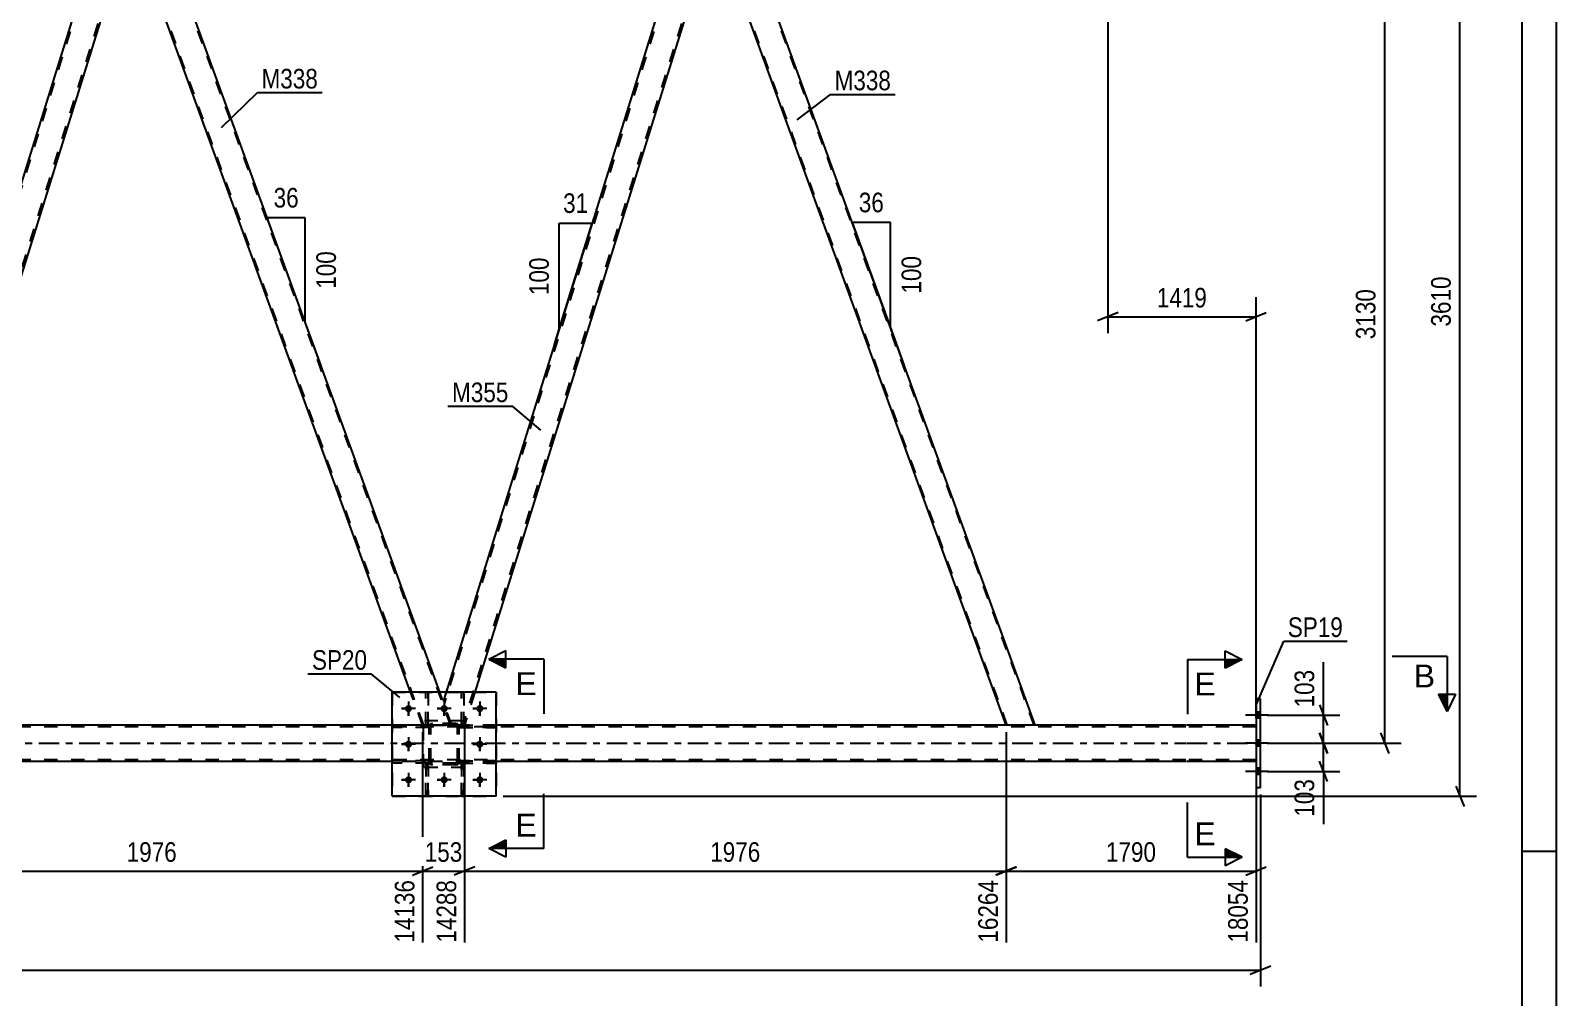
# Model space of a CAD drawing. Header units: millimetres. Extents: x 0 to 841, y 0 to 594.
# Drawn here: x 618.4 to 841, y 276.7 to 417.8 of the extents above; entities that cross this region are included whole.
import ezdxf

# ---------------------------------------------------------------- set-up
doc = ezdxf.new("R2010")
doc.units = ezdxf.units.MM
doc.linetypes.add('DXK_LINE_DOT2', pattern=[3.9198, 1.9599, -1.9599])
doc.linetypes.add('DXK_LINE_DOT3', pattern=[5.9187, 2.979, -0.9799, 0.9799, -0.9799])
doc.styles.add('Arial', font='ARIAL.TTF', dxfattribs={"height": 0.2})
doc.styles.add('Arial Narrow', font='ARIALN.TTF', dxfattribs={"height": 0.2})

# ---------------------------------------------------------------- blocks, each defined once
blk = doc.blocks.new('Unknown-318888822-1135')
at = {"color": 5, "linetype": 'Continuous'}
for p, q in [((841, 0), (841, 594)), ((836, 5), (836, 589)), ((841, 298), (836, 298))]:
    blk.add_line(p, q, dxfattribs=at)
blk = doc.blocks.new('Part-318888822-4101 - 3653')
at = {"color": 7, "linetype": 'DXK_LINE_DOT2'}
for p, q in [((676.38, 310.87), (676.06, 310.87)), ((676.06, 310.87), (676.06, 306.04)), ((676.06, 310.27), (676.38, 310.27)), ((676.38, 306.04), (676.38, 310.87)), ((676.06, 306.04), (676.38, 306.04))]:
    blk.add_line(p, q, dxfattribs=at)
blk = doc.blocks.new('Part-318888822-3909 - 3653')
at = {"color": 7, "linetype": 'DXK_LINE_DOT2'}
for p, q in [((686.31, 311.2), (680.91, 311.2)), ((680.91, 311.2), (680.91, 310.88)), ((680.91, 310.88), (686.31, 310.88)), ((681.51, 310.88), (681.51, 311.2)), ((686.31, 310.88), (686.31, 311.2))]:
    blk.add_line(p, q, dxfattribs=at)
blk = doc.blocks.new('Part-318888822-3924 - 3653')
at = {"color": 7, "linetype": 'DXK_LINE_DOT2'}
for p, q in [((715.12, 436.36), (678.7, 319.52)), ((715.37, 436.36), (714.86, 436.36)), ((717.05, 436.36), (715.55, 436.36)), ((717.19, 435.96), (717.05, 436.36)), ((717.99, 433.76), (681.42, 316.42)), ((718.11, 433.44), (718.13, 433.39)), ((718.13, 433.39), (718.11, 433.44)), ((678.98, 321.24), (678.56, 319.89)), ((683.17, 321.24), (681.67, 316.42)), ((679.82, 316.42), (678.56, 319.89)), ((681.67, 316.42), (679.82, 316.42))]:
    blk.add_line(p, q, dxfattribs=at)
at = {"color": 2, "linetype": 'Continuous'}
for p, q in [((714.86, 436.36), (678.98, 321.24)), ((715.55, 436.36), (715.37, 436.36)), ((718.11, 433.44), (717.19, 435.96)), ((718.13, 433.39), (683.17, 321.24))]:
    blk.add_line(p, q, dxfattribs=at)
blk = doc.blocks.new('Part-318888822-3934 - 3653')
at = {"color": 7, "linetype": 'DXK_LINE_DOT2'}
for p, q in [((721.3, 436.36), (717.05, 436.36)), ((718.11, 433.44), (717.05, 436.36)), ((760.87, 316.42), (717.22, 436.36)), ((764.79, 316.42), (721.13, 436.36)), ((721.45, 435.96), (721.3, 436.36)), ((764.96, 316.42), (760.7, 316.42))]:
    blk.add_line(p, q, dxfattribs=at)
at = {"color": 2, "linetype": 'Continuous'}
for p, q in [((764.96, 316.42), (721.45, 435.96)), ((760.7, 316.42), (718.11, 433.44))]:
    blk.add_line(p, q, dxfattribs=at)
blk = doc.blocks.new('Part-318888822-3935 - 3653')
at = {"color": 7, "linetype": 'DXK_LINE_DOT2'}
for p, q in [((681.71, 317.04), (675.71, 317.04)), ((675.71, 310.24), (675.71, 317.04)), ((681.71, 310.24), (681.71, 317.04)), ((681.71, 310.24), (675.71, 310.24))]:
    blk.add_line(p, q, dxfattribs=at)
blk = doc.blocks.new('Part-318888822-3936 - 3653')
at = {"color": 7, "linetype": 'DXK_LINE_DOT2'}
for p, q in [((676.51, 316.16), (676.54, 316.34)), ((676.54, 316.34), (676.51, 316.16)), ((676.51, 311.12), (676.51, 316.16)), ((676.75, 316.16), (676.77, 316.25)), ((676.75, 311.12), (676.75, 316.16)), ((676.77, 316.25), (676.82, 316.33)), ((676.8, 316.6), (676.99, 316.64)), ((676.99, 316.64), (676.8, 316.6)), ((676.82, 316.33), (676.9, 316.38)), ((676.9, 316.38), (676.99, 316.4)), ((680.43, 316.64), (676.99, 316.64)), ((676.99, 316.4), (680.43, 316.4)), ((680.43, 316.64), (680.61, 316.6)), ((680.61, 316.6), (680.43, 316.64)), ((680.43, 316.4), (680.52, 316.38)), ((680.52, 316.38), (680.6, 316.33)), ((680.6, 316.33), (680.65, 316.25)), ((680.65, 316.25), (680.67, 316.16)), ((680.67, 311.12), (680.67, 316.16)), ((680.87, 316.34), (680.91, 316.16)), ((680.91, 316.16), (680.87, 316.34)), ((680.91, 311.12), (680.91, 316.16)), ((676.54, 310.93), (676.51, 311.12)), ((676.51, 311.12), (676.54, 310.93)), ((676.77, 311.02), (676.75, 311.12)), ((676.82, 310.95), (676.77, 311.02)), ((676.99, 310.64), (676.8, 310.67)), ((676.8, 310.67), (676.99, 310.64)), ((676.9, 310.89), (676.82, 310.95)), ((676.99, 310.88), (676.9, 310.89)), ((680.43, 310.88), (676.99, 310.88)), ((680.43, 310.64), (676.99, 310.64)), ((680.52, 310.89), (680.43, 310.88)), ((680.61, 310.67), (680.43, 310.64)), ((680.43, 310.64), (680.61, 310.67)), ((680.6, 310.95), (680.52, 310.89)), ((680.65, 311.02), (680.6, 310.95)), ((680.67, 311.12), (680.65, 311.02)), ((680.91, 311.12), (680.87, 310.93)), ((680.87, 310.93), (680.91, 311.12))]:
    blk.add_line(p, q, dxfattribs=at)
at = {"color": 7, "linetype": 'DXK_LINE_DOT3'}
blk.add_line((678.71, 313.64), (678.71, 313.64), dxfattribs=at)
at = {"color": 7, "linetype": 'DXK_LINE_DOT2'}
for centre, start, end in [((676.99, 316.16), 112.5, 157.5), ((676.99, 316.16), 112.5, 157.5), ((680.43, 316.16), 22.5, 67.5), ((680.43, 316.16), 22.5, 67.5), ((676.99, 311.12), 202.5, 247.5), ((676.99, 311.12), 202.5, 247.5), ((680.43, 311.12), 292.5, 337.5), ((680.43, 311.12), 292.5, 337.5)]:
    blk.add_arc(centre, 0.48, start, end, dxfattribs=at)
blk = doc.blocks.new('Part-318888822-3943 - 3653')
at = {"color": 2, "linetype": 'Continuous'}
for p, q in [((676.06, 321.24), (676.06, 321.24)), ((676.38, 321.24), (676.06, 321.24)), ((676.38, 321.24), (676.38, 321.24))]:
    blk.add_line(p, q, dxfattribs=at)
at = {"color": 7, "linetype": 'DXK_LINE_DOT2'}
for p, q in [((676.06, 316.39), (676.06, 321.24)), ((676.38, 316.39), (676.38, 321.24)), ((676.06, 316.99), (676.38, 316.99)), ((676.38, 316.39), (676.06, 316.39))]:
    blk.add_line(p, q, dxfattribs=at)
blk = doc.blocks.new('Part-318888822-3944 - 3653')
at = {"color": 7, "linetype": 'DXK_LINE_DOT2'}
for p, q in [((676.51, 311.2), (671.11, 311.2)), ((671.11, 310.88), (671.11, 311.2)), ((676.51, 310.88), (671.11, 310.88)), ((675.91, 310.88), (675.91, 311.2)), ((676.51, 311.2), (676.51, 310.88))]:
    blk.add_line(p, q, dxfattribs=at)
blk = doc.blocks.new('Part-318888822-3945 - 3653')
at = {"color": 7, "linetype": 'DXK_LINE_DOT2'}
for p, q in [((676.51, 316.4), (671.11, 316.4)), ((671.11, 316.08), (671.11, 316.4)), ((675.91, 316.08), (675.91, 316.4)), ((676.51, 316.4), (676.51, 316.08)), ((676.51, 316.08), (671.11, 316.08))]:
    blk.add_line(p, q, dxfattribs=at)
blk = doc.blocks.new('Part-318888822-3950 - 3653')
at = {"color": 2, "linetype": 'Continuous'}
for p, q in [((797.8, 320.28), (797.16, 320.28)), ((797.16, 320.28), (797.16, 307.28)), ((797.8, 307.28), (797.8, 320.28)), ((797.8, 307.28), (797.16, 307.28))]:
    blk.add_line(p, q, dxfattribs=at)
blk = doc.blocks.new('Part-318888822-3952 - 3653')
at = {"color": 7, "linetype": 'DXK_LINE_DOT2'}
for p, q in [((681.71, 317.04), (675.71, 317.04)), ((675.71, 310.24), (675.71, 317.04)), ((681.71, 310.24), (681.71, 317.04)), ((681.71, 310.24), (675.71, 310.24))]:
    blk.add_line(p, q, dxfattribs=at)
blk = doc.blocks.new('Part-318888822-3964 - 3653')
at = {"color": 7, "linetype": 'DXK_LINE_DOT2'}
for p, q in [((676.51, 316.16), (676.54, 316.34)), ((676.54, 316.34), (676.51, 316.16)), ((676.51, 311.12), (676.51, 316.16)), ((676.75, 316.16), (676.77, 316.25)), ((676.75, 311.12), (676.75, 316.16)), ((676.77, 316.25), (676.82, 316.33)), ((676.8, 316.6), (676.99, 316.64)), ((676.99, 316.64), (676.8, 316.6)), ((676.82, 316.33), (676.9, 316.38)), ((676.9, 316.38), (676.99, 316.4)), ((680.43, 316.64), (676.99, 316.64)), ((676.99, 316.4), (680.43, 316.4)), ((680.43, 316.64), (680.61, 316.6)), ((680.61, 316.6), (680.43, 316.64)), ((680.43, 316.4), (680.52, 316.38)), ((680.52, 316.38), (680.6, 316.33)), ((680.6, 316.33), (680.65, 316.25)), ((680.65, 316.25), (680.67, 316.16)), ((680.67, 311.12), (680.67, 316.16)), ((680.87, 316.34), (680.91, 316.16)), ((680.91, 316.16), (680.87, 316.34)), ((680.91, 311.12), (680.91, 316.16)), ((676.54, 310.93), (676.51, 311.12)), ((676.51, 311.12), (676.54, 310.93)), ((676.77, 311.02), (676.75, 311.12)), ((676.82, 310.95), (676.77, 311.02)), ((676.99, 310.64), (676.8, 310.67)), ((676.8, 310.67), (676.99, 310.64)), ((676.9, 310.89), (676.82, 310.95)), ((676.99, 310.88), (676.9, 310.89)), ((680.43, 310.88), (676.99, 310.88)), ((680.43, 310.64), (676.99, 310.64)), ((680.52, 310.89), (680.43, 310.88)), ((680.61, 310.67), (680.43, 310.64)), ((680.43, 310.64), (680.61, 310.67)), ((680.6, 310.95), (680.52, 310.89)), ((680.65, 311.02), (680.6, 310.95)), ((680.67, 311.12), (680.65, 311.02)), ((680.91, 311.12), (680.87, 310.93)), ((680.87, 310.93), (680.91, 311.12))]:
    blk.add_line(p, q, dxfattribs=at)
at = {"color": 7, "linetype": 'DXK_LINE_DOT3'}
blk.add_line((678.71, 313.64), (678.71, 313.64), dxfattribs=at)
at = {"color": 7, "linetype": 'DXK_LINE_DOT2'}
for centre, start, end in [((676.99, 316.16), 112.5, 157.5), ((676.99, 316.16), 112.5, 157.5), ((680.43, 316.16), 22.5, 67.5), ((680.43, 316.16), 22.5, 67.5), ((676.99, 311.12), 202.5, 247.5), ((676.99, 311.12), 202.5, 247.5), ((680.43, 311.12), 292.5, 337.5), ((680.43, 311.12), 292.5, 337.5)]:
    blk.add_arc(centre, 0.48, start, end, dxfattribs=at)
blk = doc.blocks.new('Part-318888822-3967 - 3653')
at = {"color": 7, "linetype": 'DXK_LINE_DOT2'}
for p, q in [((676.06, 306.04), (676.06, 310.87)), ((676.06, 310.87), (676.38, 310.87)), ((676.06, 310.27), (676.38, 310.27)), ((676.38, 310.87), (676.38, 306.04)), ((676.38, 306.04), (676.06, 306.04))]:
    blk.add_line(p, q, dxfattribs=at)
blk = doc.blocks.new('Part-318888822-3970 - 3653')
at = {"color": 7, "linetype": 'DXK_LINE_DOT2'}
for p, q in [((681.26, 306.04), (681.26, 310.87)), ((681.26, 310.87), (681.58, 310.87)), ((681.26, 310.27), (681.58, 310.27)), ((681.58, 310.87), (681.58, 306.04)), ((681.58, 306.04), (681.26, 306.04))]:
    blk.add_line(p, q, dxfattribs=at)
blk = doc.blocks.new('Part-318888822-3976 - 3653')
at = {"color": 7, "linetype": 'DXK_LINE_DOT2'}
for p, q in [((671.11, 321.24), (686.31, 321.24)), ((671.11, 321.24), (671.11, 306.04)), ((686.31, 321.24), (686.31, 306.04)), ((671.11, 306.04), (686.31, 306.04))]:
    blk.add_line(p, q, dxfattribs=at)
blk = doc.blocks.new('Part-318888822-3977 - 3653')
at = {"color": 7, "linetype": 'DXK_LINE_DOT2'}
for p, q in [((680.91, 310.88), (680.91, 311.2)), ((680.91, 311.2), (686.31, 311.2)), ((686.31, 310.88), (680.91, 310.88)), ((681.51, 310.88), (681.51, 311.2)), ((686.31, 311.2), (686.31, 310.88))]:
    blk.add_line(p, q, dxfattribs=at)
blk = doc.blocks.new('Part-318888822-3983 - 3653')
at = {"color": 2, "linetype": 'Continuous'}
for p, q in [((629.73, 436.36), (593.43, 319.89)), ((631.91, 436.36), (630.23, 436.36)), ((632.98, 433.44), (631.91, 436.36)), ((632.99, 433.39), (596.53, 316.42)), ((594.69, 316.42), (593.44, 319.84))]:
    blk.add_line(p, q, dxfattribs=at)
at = {"color": 7, "linetype": 'DXK_LINE_DOT2'}
for p, q in [((629.98, 436.36), (593.56, 319.52)), ((630.23, 436.36), (629.73, 436.36)), ((632.86, 433.76), (596.28, 316.42)), ((632.99, 433.39), (632.98, 433.44)), ((632.99, 433.39), (632.98, 433.44)), ((593.43, 319.89), (593.44, 319.84)), ((596.53, 316.42), (594.69, 316.42))]:
    blk.add_line(p, q, dxfattribs=at)
blk = doc.blocks.new('Part-318888822-4097 - 3653')
at = {"color": 7, "linetype": 'DXK_LINE_DOT2'}
for p, q in [((631.94, 436.36), (631.91, 436.36)), ((631.91, 436.36), (632.25, 436.36)), ((632.98, 433.44), (631.91, 436.36)), ((675.74, 316.42), (632.08, 436.36)), ((636.17, 436.36), (635.83, 436.36)), ((635.83, 436.36), (636, 436.36)), ((679.65, 316.42), (636, 436.36)), ((675.57, 316.42), (673.81, 321.24)), ((679.82, 316.42), (678.07, 321.24)), ((679.82, 316.42), (675.57, 316.42))]:
    blk.add_line(p, q, dxfattribs=at)
at = {"color": 2, "linetype": 'Continuous'}
for p, q in [((635.83, 436.36), (632.25, 436.36)), ((678.07, 321.24), (636.17, 436.36)), ((673.81, 321.24), (632.98, 433.44))]:
    blk.add_line(p, q, dxfattribs=at)
blk = doc.blocks.new('Bolt-318888822-4009 - 3653')
at = {"linetype": 'Continuous'}
for points in [[(797.16, 318.32), (797.16, 317.44), (797.8, 317.44), (797.8, 318.32)], [(797.16, 318.32), (797.16, 317.44), (797.8, 317.44), (797.8, 318.32)], [(797.16, 318.32), (797.16, 317.44), (797.8, 317.44), (797.8, 318.32)], [(797.16, 314.22), (797.16, 313.34), (797.8, 313.34), (797.8, 314.22)], [(797.16, 314.22), (797.16, 313.34), (797.8, 313.34), (797.8, 314.22)], [(797.16, 310.12), (797.16, 309.24), (797.8, 309.24), (797.8, 310.12)], [(797.16, 310.12), (797.16, 309.24), (797.8, 309.24), (797.8, 310.12)], [(797.16, 310.12), (797.16, 309.24), (797.8, 309.24), (797.8, 310.12)]]:
    blk.add_hatch(color=1, dxfattribs=at).paths.add_polyline_path(points)
at = {"color": 1, "linetype": 'Continuous'}
for p, q in [((798.96, 317.88), (795.64, 317.88)), ((798.96, 317.88), (795.64, 317.88)), ((798.96, 317.88), (795.64, 317.88)), ((797.8, 318.32), (797.16, 318.32)), ((797.8, 318.32), (797.16, 318.32)), ((797.8, 318.32), (797.16, 318.32)), ((797.8, 317.44), (797.16, 317.44)), ((797.8, 317.44), (797.16, 317.44)), ((797.8, 317.44), (797.16, 317.44)), ((797.8, 314.22), (797.16, 314.22)), ((797.8, 314.22), (797.16, 314.22)), ((798.96, 313.78), (795.64, 313.78)), ((798.96, 313.78), (795.64, 313.78)), ((797.8, 313.34), (797.16, 313.34)), ((797.8, 313.34), (797.16, 313.34)), ((798.96, 309.68), (795.64, 309.68)), ((798.96, 309.68), (795.64, 309.68)), ((798.96, 309.68), (795.64, 309.68)), ((797.8, 310.12), (797.16, 310.12)), ((797.8, 310.12), (797.16, 310.12)), ((797.8, 310.12), (797.16, 310.12)), ((797.8, 309.24), (797.16, 309.24)), ((797.8, 309.24), (797.16, 309.24)), ((797.8, 309.24), (797.16, 309.24))]:
    blk.add_line(p, q, dxfattribs=at)
blk = doc.blocks.new('Part-318888822-4010 - 3653')
at = {"color": 7, "linetype": 'DXK_LINE_DOT2'}
for p, q in [((680.91, 316.08), (680.91, 316.4)), ((680.91, 316.4), (686.31, 316.4)), ((681.51, 316.08), (681.51, 316.4)), ((686.31, 316.4), (686.31, 316.08)), ((686.31, 316.08), (680.91, 316.08))]:
    blk.add_line(p, q, dxfattribs=at)
blk = doc.blocks.new('Part-318888822-4015 - 3653')
at = {"color": 2, "linetype": 'Continuous'}
for p, q in [((686.31, 321.24), (671.11, 321.24)), ((671.11, 306.04), (671.11, 321.24)), ((686.31, 306.04), (686.31, 321.24)), ((686.31, 306.04), (671.11, 306.04))]:
    blk.add_line(p, q, dxfattribs=at)
blk = doc.blocks.new('Part-318888822-4045 - 3653')
at = {"color": 7, "linetype": 'DXK_LINE_DOT2'}
for p, q in [((676.06, 316.39), (676.06, 321.24)), ((676.06, 321.24), (676.38, 321.24)), ((676.38, 321.24), (676.38, 316.39)), ((676.06, 316.99), (676.38, 316.99)), ((676.38, 316.39), (676.06, 316.39))]:
    blk.add_line(p, q, dxfattribs=at)
blk = doc.blocks.new('Part-318888822-4048 - 3653')
at = {"color": 7, "linetype": 'DXK_LINE_DOT2'}
for p, q in [((681.26, 316.39), (681.26, 321.24)), ((681.26, 321.24), (681.58, 321.24)), ((681.58, 321.24), (681.58, 316.39)), ((681.26, 316.99), (681.58, 316.99)), ((681.58, 316.39), (681.26, 316.39))]:
    blk.add_line(p, q, dxfattribs=at)
blk = doc.blocks.new('Part-318888822-4062 - 3653')
at = {"color": 7, "linetype": 'DXK_LINE_DOT2'}
for p, q in [((786.94, 316.18), (110.93, 316.18)), ((686.31, 316.42), (671.11, 316.42)), ((797.16, 316.18), (787.04, 316.18)), ((797.16, 316.42), (797.16, 311.14)), ((786.94, 311.38), (110.18, 311.38)), ((686.31, 311.14), (671.11, 311.14)), ((797.16, 311.38), (787.04, 311.38))]:
    blk.add_line(p, q, dxfattribs=at)
at = {"color": 2, "linetype": 'Continuous'}
for p, q in [((671.11, 316.42), (516.04, 316.42)), ((786.94, 316.42), (686.31, 316.42)), ((797.16, 316.42), (787.04, 316.42)), ((671.11, 311.14), (516.04, 311.14)), ((786.94, 311.14), (686.31, 311.14)), ((797.16, 311.14), (787.04, 311.14))]:
    blk.add_line(p, q, dxfattribs=at)
at = {"color": 7, "linetype": 'DXK_LINE_DOT3'}
for p, q in [((110.55, 313.78), (786.94, 313.78)), ((787.04, 313.78), (797.16, 313.78))]:
    blk.add_line(p, q, dxfattribs=at)
blk = doc.blocks.new('Part-318888822-4092 - 3653')
at = {"color": 7, "linetype": 'DXK_LINE_DOT2'}
for p, q in [((676.51, 316.4), (671.11, 316.4)), ((671.11, 316.4), (671.11, 316.08)), ((675.91, 316.08), (675.91, 316.4)), ((676.51, 316.08), (676.51, 316.4)), ((676.51, 316.08), (671.11, 316.08))]:
    blk.add_line(p, q, dxfattribs=at)
blk = doc.blocks.new('Part-318888822-4098 - 3653')
at = {"color": 7, "linetype": 'DXK_LINE_DOT2'}
for p, q in [((686.31, 316.4), (680.91, 316.4)), ((680.91, 316.4), (680.91, 316.08)), ((681.51, 316.08), (681.51, 316.4)), ((686.31, 316.08), (686.31, 316.4)), ((680.91, 316.08), (686.31, 316.08))]:
    blk.add_line(p, q, dxfattribs=at)
blk = doc.blocks.new('Part-318888822-4104 - 3653')
at = {"color": 2, "linetype": 'Continuous'}
for p, q in [((681.26, 321.24), (681.26, 321.24)), ((681.58, 321.24), (681.26, 321.24)), ((681.58, 321.24), (681.58, 321.24))]:
    blk.add_line(p, q, dxfattribs=at)
at = {"color": 7, "linetype": 'DXK_LINE_DOT2'}
for p, q in [((681.26, 316.39), (681.26, 321.24)), ((681.58, 316.39), (681.58, 321.24)), ((681.26, 316.99), (681.58, 316.99)), ((681.58, 316.39), (681.26, 316.39))]:
    blk.add_line(p, q, dxfattribs=at)
blk = doc.blocks.new('Part-318888822-4172 - 3653')
at = {"color": 7, "linetype": 'DXK_LINE_DOT2'}
for p, q in [((676.51, 311.2), (671.11, 311.2)), ((671.11, 311.2), (671.11, 310.88)), ((676.51, 310.88), (671.11, 310.88)), ((675.91, 310.88), (675.91, 311.2)), ((676.51, 310.88), (676.51, 311.2))]:
    blk.add_line(p, q, dxfattribs=at)
blk = doc.blocks.new('Part-318888822-4184 - 3653')
at = {"color": 7, "linetype": 'DXK_LINE_DOT2'}
for p, q in [((681.58, 310.87), (681.26, 310.87)), ((681.26, 310.87), (681.26, 306.04)), ((681.26, 310.27), (681.58, 310.27)), ((681.58, 306.04), (681.58, 310.87)), ((681.26, 306.04), (681.58, 306.04))]:
    blk.add_line(p, q, dxfattribs=at)
blk = doc.blocks.new('Bolt-318888822-4185 - 3653')
at = {"linetype": 'Continuous'}
for points in [[(674.03, 318.84, -1), (672.99, 318.84, -1)], [(679.23, 318.84, -1), (678.19, 318.84, -1)], [(684.43, 318.84, -1), (683.39, 318.84, -1)], [(674.03, 313.64, -1), (672.99, 313.64, -1)], [(684.43, 313.64, -1), (683.39, 313.64, -1)], [(674.03, 308.44, -1), (672.99, 308.44, -1)], [(679.23, 308.44, -1), (678.19, 308.44, -1)], [(684.43, 308.44, -1), (683.39, 308.44, -1)]]:
    blk.add_hatch(color=1, dxfattribs=at).paths.add_polyline_path(points)
at = {"color": 1, "linetype": 'Continuous'}
for p, q in [((674.55, 318.84), (672.47, 318.84)), ((673.51, 319.88), (673.51, 317.8)), ((679.75, 318.84), (677.67, 318.84)), ((678.71, 319.88), (678.71, 317.8)), ((684.95, 318.84), (682.87, 318.84)), ((683.91, 319.88), (683.91, 317.8)), ((673.51, 314.68), (673.51, 312.6)), ((683.91, 314.68), (683.91, 312.6)), ((674.55, 313.64), (672.47, 313.64)), ((684.95, 313.64), (682.87, 313.64)), ((673.51, 309.48), (673.51, 307.4)), ((678.71, 309.48), (678.71, 307.4)), ((683.91, 309.48), (683.91, 307.4)), ((674.55, 308.44), (672.47, 308.44)), ((679.75, 308.44), (677.67, 308.44)), ((684.95, 308.44), (682.87, 308.44))]:
    blk.add_line(p, q, dxfattribs=at)
blk = doc.blocks.new('Bolt-318888822-4186 - 3653')
at = {"color": 1, "linetype": 'Continuous'}
for p, q in [((672.47, 318.84), (673.16, 318.84)), ((673.51, 319.88), (673.51, 319.18)), ((673.51, 317.8), (673.51, 318.49)), ((674.55, 318.84), (673.86, 318.84)), ((677.67, 318.84), (678.36, 318.84)), ((678.71, 319.88), (678.71, 319.18)), ((678.71, 317.8), (678.71, 318.49)), ((679.75, 318.84), (679.06, 318.84)), ((682.87, 318.84), (683.56, 318.84)), ((683.91, 319.88), (683.91, 319.18)), ((683.91, 317.8), (683.91, 318.49)), ((684.95, 318.84), (684.26, 318.84)), ((673.51, 314.68), (673.51, 313.98)), ((683.91, 314.68), (683.91, 313.98)), ((672.47, 313.64), (673.16, 313.64)), ((673.51, 312.6), (673.51, 313.29)), ((674.55, 313.64), (673.86, 313.64)), ((682.87, 313.64), (683.56, 313.64)), ((683.91, 312.6), (683.91, 313.29)), ((684.95, 313.64), (684.26, 313.64)), ((673.51, 309.48), (673.51, 308.78)), ((678.71, 309.48), (678.71, 308.78)), ((683.91, 309.48), (683.91, 308.78)), ((672.47, 308.44), (673.16, 308.44)), ((673.51, 307.4), (673.51, 308.09)), ((674.55, 308.44), (673.86, 308.44)), ((677.67, 308.44), (678.36, 308.44)), ((678.71, 307.4), (678.71, 308.09)), ((679.75, 308.44), (679.06, 308.44)), ((682.87, 308.44), (683.56, 308.44)), ((683.91, 307.4), (683.91, 308.09)), ((684.95, 308.44), (684.26, 308.44))]:
    blk.add_line(p, q, dxfattribs=at)
blk = doc.blocks.new('AngleDimension-318888822-4300 - 3653')
at = {"color": 7, "linetype": 'Continuous'}
for p, q in [((658.42, 390.44), (652.88, 390.44)), ((658.42, 375.22), (652.88, 390.44)), ((658.42, 375.22), (658.42, 390.44)), ((660.7, 368.97), (658.42, 375.22))]:
    blk.add_line(p, q, dxfattribs=at)
at = {"color": 0}
for points in [[(658.08, 391.34), (658.08, 395.54), (653.23, 395.54), (653.23, 391.34)], [(663.52, 386.17), (659.32, 386.17), (659.32, 379.49), (663.52, 379.49)]]:
    blk.add_wipeout(points, dxfattribs=at)
at = {"color": 3, "style": 'Arial Narrow'}
blk.add_text('36', height=2.863, dxfattribs=at).set_placement((653.83, 391.94))
blk.add_text('100', height=2.863, rotation=90.0002, dxfattribs=at).set_placement((662.92, 380.09))
blk = doc.blocks.new('StraightDimension-318888822-4623 - 3653')
at = {"color": 7, "linetype": 'Continuous'}
for p, q in [((760.7, 315.42), (760.7, 284.69)), ((797.16, 310.14), (797.16, 284.69)), ((762.2, 295.73), (759.2, 294.53)), ((760.7, 295.13), (797.16, 295.13)), ((795.66, 294.53), (798.66, 295.73))]:
    blk.add_line(p, q, dxfattribs=at)
at = {"color": 0}
blk.add_wipeout([(783.19, 295.88), (783.19, 300.08), (774.67, 300.08), (774.67, 295.88)], dxfattribs=at)
at = {"color": 0, "linetype": 'Continuous'}
blk.add_wipeout([(796.56, 294.43), (792.36, 294.43), (792.36, 284.09), (796.56, 284.09)], dxfattribs=at)
at = {"color": 3, "style": 'Arial Narrow'}
blk.add_text('1790', height=2.863, dxfattribs=at).set_placement((775.27, 296.48))
at = {"color": 3, "linetype": 'Continuous', "style": 'Arial Narrow'}
blk.add_text('18054', height=2.863, rotation=90.0002, dxfattribs=at).set_placement((795.96, 284.69))
blk = doc.blocks.new('AngleDimension-318888822-4342 - 3653')
at = {"color": 7, "linetype": 'Continuous'}
for p, q in [((743.81, 389.75), (738.27, 389.75)), ((743.81, 374.52), (738.27, 389.75)), ((743.81, 374.52), (743.81, 389.75)), ((745.83, 368.98), (743.81, 374.52))]:
    blk.add_line(p, q, dxfattribs=at)
at = {"color": 0}
for points in [[(743.47, 390.65), (743.47, 394.85), (738.61, 394.85), (738.61, 390.65)], [(748.91, 385.48), (744.71, 385.48), (744.71, 378.79), (748.91, 378.79)]]:
    blk.add_wipeout(points, dxfattribs=at)
at = {"color": 3, "style": 'Arial Narrow'}
blk.add_text('36', height=2.863, dxfattribs=at).set_placement((739.21, 391.25))
blk.add_text('100', height=2.863, rotation=90.0002, dxfattribs=at).set_placement((748.31, 379.39))
blk = doc.blocks.new('AngleDimension-318888822-26942 - 3653')
at = {"color": 7, "linetype": 'Continuous'}
for p, q in [((695.48, 389.65), (700.3, 389.65)), ((695.48, 374.18), (700.3, 389.65)), ((695.48, 374.18), (695.48, 389.65)), ((694.79, 371.94), (695.48, 374.18))]:
    blk.add_line(p, q, dxfattribs=at)
at = {"color": 0}
for points in [[(700.32, 390.55), (700.32, 394.75), (695.47, 394.75), (695.47, 390.55)], [(694.58, 385.26), (690.38, 385.26), (690.38, 378.57), (694.58, 378.57)]]:
    blk.add_wipeout(points, dxfattribs=at)
at = {"color": 3, "style": 'Arial Narrow'}
blk.add_text('31', height=2.863, dxfattribs=at).set_placement((696.07, 391.15))
blk.add_text('100', height=2.863, rotation=90.0002, dxfattribs=at).set_placement((693.98, 379.17))
blk = doc.blocks.new('StraightDimension-318888822-4581 - 3653')
at = {"color": 7, "linetype": 'Continuous'}
for p, q in [((596.53, 315.42), (596.53, 284.69)), ((675.57, 315.42), (675.57, 284.69)), ((598.03, 295.73), (595.03, 294.53)), ((596.53, 295.13), (675.57, 295.13)), ((674.07, 294.53), (677.07, 295.73))]:
    blk.add_line(p, q, dxfattribs=at)
at = {"color": 0}
blk.add_wipeout([(640.31, 295.88), (640.31, 300.08), (631.79, 300.08), (631.79, 295.88)], dxfattribs=at)
at = {"color": 0, "linetype": 'Continuous'}
blk.add_wipeout([(674.97, 294.43), (670.77, 294.43), (670.77, 284.09), (674.97, 284.09)], dxfattribs=at)
at = {"color": 3, "style": 'Arial Narrow'}
blk.add_text('1976', height=2.863, dxfattribs=at).set_placement((632.39, 296.48))
at = {"color": 3, "linetype": 'Continuous', "style": 'Arial Narrow'}
blk.add_text('14136', height=2.863, rotation=90.0002, dxfattribs=at).set_placement((674.37, 284.69))
blk = doc.blocks.new('StraightDimension-318888822-5301 - 3653')
at = {"color": 7, "linetype": 'Continuous'}
for p, q in [((806.4, 315.28), (807.6, 312.28)), ((798.8, 313.78), (809.4, 313.78)), ((807, 309.68), (807, 313.78)), ((798.8, 309.68), (809.4, 309.68)), ((807.6, 308.18), (806.4, 311.18))]:
    blk.add_line(p, q, dxfattribs=at)
at = {"color": 0}
blk.add_wipeout([(806.25, 309.16), (802.05, 309.16), (802.05, 302.47), (806.25, 302.47)], dxfattribs=at)
at = {"color": 7, "linetype": 'Continuous'}
blk.add_line((807, 309.68), (807, 301.95), dxfattribs=at)
blk.add_line((807, 309.68), (807, 301.95), dxfattribs=at)
at = {"color": 3, "style": 'Arial Narrow'}
blk.add_text('103', height=2.863, rotation=90.0002, dxfattribs=at).set_placement((805.65, 303.07))
blk = doc.blocks.new('StraightDimension-318888822-5293 - 3653')
at = {"color": 7, "linetype": 'Continuous'}
for p, q in [((806.4, 319.38), (807.6, 316.38)), ((798.8, 317.88), (809.4, 317.88)), ((807, 313.78), (807, 317.88)), ((807.6, 312.28), (806.4, 315.28)), ((798.8, 313.78), (809.4, 313.78))]:
    blk.add_line(p, q, dxfattribs=at)
at = {"color": 0}
blk.add_wipeout([(806.25, 325.09), (802.05, 325.09), (802.05, 318.41), (806.25, 318.41)], dxfattribs=at)
at = {"color": 7, "linetype": 'Continuous'}
blk.add_line((807, 317.88), (807, 325.62), dxfattribs=at)
blk.add_line((807, 317.88), (807, 325.62), dxfattribs=at)
at = {"color": 3, "style": 'Arial Narrow'}
blk.add_text('103', height=2.863, rotation=90.0002, dxfattribs=at).set_placement((805.65, 319.01))
blk = doc.blocks.new('StraightDimension-318888822-5404 - 3653')
at = {"color": 7, "linetype": 'Continuous'}
for p, q in [((775.54, 435.36), (775.54, 373.61)), ((797.16, 317.42), (797.16, 378.86)), ((777.04, 376.61), (774.04, 375.41)), ((795.66, 375.41), (798.66, 376.61)), ((775.54, 376.01), (797.16, 376.01))]:
    blk.add_line(p, q, dxfattribs=at)
at = {"color": 0}
blk.add_wipeout([(790.61, 376.76), (790.61, 380.96), (782.09, 380.96), (782.09, 376.76)], dxfattribs=at)
at = {"color": 3, "style": 'Arial Narrow'}
blk.add_text('1419', height=2.863, dxfattribs=at).set_placement((782.69, 377.36))
blk = doc.blocks.new('StraightDimension-318888822-4239 - 3653')
at = {"color": 7, "linetype": 'Continuous'}
for p, q in [((777.18, 439), (818.34, 439)), ((816.54, 437.5), (815.34, 440.5)), ((815.94, 313.78), (815.94, 439)), ((815.34, 315.28), (816.54, 312.28)), ((798.8, 313.78), (818.34, 313.78))]:
    blk.add_line(p, q, dxfattribs=at)
at = {"color": 0}
blk.add_wipeout([(815.19, 380.65), (810.99, 380.65), (810.99, 372.13), (815.19, 372.13)], dxfattribs=at)
at = {"color": 3, "style": 'Arial Narrow'}
blk.add_text('3130', height=2.863, rotation=90.0002, dxfattribs=at).set_placement((814.59, 372.73))
blk = doc.blocks.new('StraightDimension-318888822-4595 - 3653')
at = {"color": 7, "linetype": 'Continuous'}
for p, q in [((675.57, 315.42), (675.57, 284.69)), ((681.67, 315.42), (681.67, 284.69)), ((674.07, 294.53), (677.07, 295.73)), ((675.57, 295.13), (681.67, 295.13)), ((683.17, 295.73), (680.17, 294.53))]:
    blk.add_line(p, q, dxfattribs=at)
at = {"color": 0}
blk.add_wipeout([(681.96, 295.88), (681.96, 300.08), (675.28, 300.08), (675.28, 295.88)], dxfattribs=at)
at = {"color": 0, "linetype": 'Continuous'}
blk.add_wipeout([(681.07, 294.43), (676.87, 294.43), (676.87, 284.09), (681.07, 284.09)], dxfattribs=at)
at = {"color": 3, "style": 'Arial Narrow'}
blk.add_text('153', height=2.863, dxfattribs=at).set_placement((675.88, 296.48))
at = {"color": 3, "linetype": 'Continuous', "style": 'Arial Narrow'}
blk.add_text('14288', height=2.863, rotation=90.0002, dxfattribs=at).set_placement((680.47, 284.69))
blk = doc.blocks.new('StraightDimension-318888822-4609 - 3653')
at = {"color": 7, "linetype": 'Continuous'}
for p, q in [((681.67, 315.42), (681.67, 284.69)), ((760.7, 315.42), (760.7, 284.69)), ((683.17, 295.73), (680.17, 294.53)), ((681.67, 295.13), (760.7, 295.13)), ((759.2, 294.53), (762.2, 295.73))]:
    blk.add_line(p, q, dxfattribs=at)
at = {"color": 0}
blk.add_wipeout([(725.44, 295.88), (725.44, 300.08), (716.93, 300.08), (716.93, 295.88)], dxfattribs=at)
at = {"color": 0, "linetype": 'Continuous'}
blk.add_wipeout([(760.1, 294.43), (755.9, 294.43), (755.9, 284.09), (760.1, 284.09)], dxfattribs=at)
at = {"color": 3, "style": 'Arial Narrow'}
blk.add_text('1976', height=2.863, dxfattribs=at).set_placement((717.53, 296.48))
at = {"color": 3, "linetype": 'Continuous', "style": 'Arial Narrow'}
blk.add_text('16264', height=2.863, rotation=90.0002, dxfattribs=at).set_placement((759.5, 284.69))
blk = doc.blocks.new('StraightDimension-318888822-4667 - 3653')
at = {"color": 7, "linetype": 'Continuous'}
for p, q in [((797.8, 306.28), (797.8, 278.28)), ((57.78, 280.68), (797.8, 280.68)), ((796.3, 280.08), (799.3, 281.28))]:
    blk.add_line(p, q, dxfattribs=at)
blk = doc.blocks.new('StraightDimension-318888822-5003 - 3653')
at = {"color": 7, "linetype": 'Continuous'}
for p, q in [((773.47, 450.44), (829.32, 450.44)), ((827.52, 448.94), (826.32, 451.94)), ((826.92, 306.04), (826.92, 450.44)), ((826.32, 307.54), (827.52, 304.54)), ((687.31, 306.04), (829.32, 306.04))]:
    blk.add_line(p, q, dxfattribs=at)
at = {"color": 0}
blk.add_wipeout([(826.17, 382.49), (821.97, 382.49), (821.97, 373.98), (826.17, 373.98)], dxfattribs=at)
at = {"color": 3, "style": 'Arial Narrow'}
blk.add_text('3610', height=2.863, rotation=90.0002, dxfattribs=at).set_placement((825.57, 374.58))
blk = doc.blocks.new('Mark-318888822-3920 - 3653')
at = {"color": 0}
blk.add_wipeout([(688.09, 363.55), (688.09, 366.55), (679.87, 366.55), (679.87, 363.55)], dxfattribs=at)
blk.add_wipeout([(688.09, 363.55), (688.09, 366.55), (679.87, 366.55), (679.87, 363.55)], dxfattribs=at)
at = {"color": 30, "linetype": 'Continuous'}
for p in [(679.27, 362.95), (692.81, 359.47)]:
    blk.add_line(p, (688.69, 362.95), dxfattribs=at)
at = {"color": 3, "style": 'Arial Narrow'}
blk.add_text('M355', height=2.863, dxfattribs=at).set_placement((679.87, 363.55))
blk = doc.blocks.new('Mark-318888822-3930 - 3653')
at = {"color": 0}
blk.add_wipeout([(743.91, 409.05), (743.91, 412.05), (735.68, 412.05), (735.68, 409.05)], dxfattribs=at)
blk.add_wipeout([(743.91, 409.05), (743.91, 412.05), (735.68, 412.05), (735.68, 409.05)], dxfattribs=at)
at = {"color": 30, "linetype": 'Continuous'}
for p, q in [((730.22, 404.76), (735.08, 408.45)), ((735.08, 408.45), (744.51, 408.45))]:
    blk.add_line(p, q, dxfattribs=at)
at = {"color": 3, "style": 'Arial Narrow'}
blk.add_text('M338', height=2.863, dxfattribs=at).set_placement((735.68, 409.05))
blk = doc.blocks.new('Mark-318888822-3946 - 3653')
at = {"color": 0}
blk.add_wipeout([(809.84, 329.28), (809.84, 332.28), (801.8, 332.28), (801.8, 329.28)], dxfattribs=at)
blk.add_wipeout([(809.84, 329.28), (809.84, 332.28), (801.8, 332.28), (801.8, 329.28)], dxfattribs=at)
at = {"color": 30, "linetype": 'Continuous'}
for p, q in [((797.27, 319.57), (801.2, 328.68)), ((801.2, 328.68), (810.44, 328.68))]:
    blk.add_line(p, q, dxfattribs=at)
at = {"color": 3, "style": 'Arial Narrow'}
blk.add_text('SP19', height=2.863, dxfattribs=at).set_placement((801.8, 329.28))
blk = doc.blocks.new('SectionMark-318888822-5432 - 3653')
at = {"linetype": 'Continuous'}
for points in [[(687.73, 326.05), (687.73, 324.8), (685.23, 326.05)], [(687.73, 299.67), (687.73, 298.42), (685.23, 298.42)]]:
    blk.add_hatch(color=6, dxfattribs=at).paths.add_polyline_path(points)
at = {"color": 6, "linetype": 'Continuous'}
for p, q in [((685.23, 326.05), (687.73, 327.3)), ((687.73, 324.8), (687.73, 327.3)), ((693.23, 326.05), (685.23, 326.05)), ((685.23, 326.05), (687.73, 324.8)), ((685.23, 298.42), (687.73, 299.67)), ((693.23, 298.42), (685.23, 298.42)), ((687.73, 297.17), (685.23, 298.42)), ((687.73, 299.67), (687.73, 297.17))]:
    blk.add_line(p, q, dxfattribs=at)
at = {"color": 0, "linetype": 'Continuous'}
for points in [[(692.23, 320.8), (692.23, 324.3), (689.12, 324.3), (689.12, 320.8)], [(692.23, 300.17), (692.23, 303.67), (689.12, 303.67), (689.12, 300.17)]]:
    blk.add_wipeout(points, dxfattribs=at)
at = {"color": 6, "linetype": 'Continuous'}
for p, q in [((693.23, 326.05), (693.23, 318.05)), ((693.23, 298.42), (693.23, 306.42))]:
    blk.add_line(p, q, dxfattribs=at)
at = {"color": 3, "linetype": 'Continuous', "style": 'Arial'}
for p in [(689.12, 320.8), (689.12, 300.17)]:
    blk.add_text('E', height=3.34, dxfattribs=at).set_placement(p)
blk = doc.blocks.new('Mark-318888822-4011 - 3653')
at = {"color": 0}
blk.add_wipeout([(667.47, 324.5), (667.47, 327.5), (659.43, 327.5), (659.43, 324.5)], dxfattribs=at)
blk.add_wipeout([(667.47, 324.5), (667.47, 327.5), (659.43, 327.5), (659.43, 324.5)], dxfattribs=at)
at = {"color": 30, "linetype": 'Continuous'}
for p in [(658.83, 323.9), (672.26, 320.44)]:
    blk.add_line(p, (668.07, 323.9), dxfattribs=at)
at = {"color": 3, "style": 'Arial Narrow'}
blk.add_text('SP20', height=2.863, dxfattribs=at).set_placement((659.43, 324.5))
blk = doc.blocks.new('Mark-318888822-4093 - 3653')
at = {"color": 0}
blk.add_wipeout([(660.3, 409.31), (660.3, 412.31), (652.07, 412.31), (652.07, 409.31)], dxfattribs=at)
blk.add_wipeout([(660.3, 409.31), (660.3, 412.31), (652.07, 412.31), (652.07, 409.31)], dxfattribs=at)
at = {"color": 30, "linetype": 'Continuous'}
for p, q in [((646.23, 403.62), (651.47, 408.71)), ((651.47, 408.71), (660.9, 408.71))]:
    blk.add_line(p, q, dxfattribs=at)
at = {"color": 3, "style": 'Arial Narrow'}
blk.add_text('M338', height=2.863, dxfattribs=at).set_placement((652.07, 409.31))
blk = doc.blocks.new('SectionMark-318888822-5426 - 3653')
at = {"color": 6, "linetype": 'Continuous'}
for p in [(825.04, 326.42), (826.29, 320.92)]:
    blk.add_line(p, (825.04, 318.42), dxfattribs=at)
at = {"color": 0, "linetype": 'Continuous'}
blk.add_wipeout([(823.29, 321.92), (823.29, 325.42), (820.18, 325.42), (820.18, 321.92)], dxfattribs=at)
at = {"linetype": 'Continuous'}
blk.add_hatch(color=6, dxfattribs=at).paths.add_polyline_path([(823.79, 320.92), (825.04, 320.92), (825.04, 318.42)])
at = {"color": 6, "linetype": 'Continuous'}
for p, q in [((825.04, 326.42), (817.04, 326.42)), ((823.79, 320.92), (826.29, 320.92)), ((825.04, 318.42), (823.79, 320.92))]:
    blk.add_line(p, q, dxfattribs=at)
at = {"color": 3, "linetype": 'Continuous', "style": 'Arial'}
blk.add_text('B', height=3.34, dxfattribs=at).set_placement((820.18, 321.92))
blk = doc.blocks.new('SectionMark-318888822-22124 - 3653')
at = {"linetype": 'Continuous'}
for points in [[(792.66, 324.75), (792.66, 326), (795.16, 326)], [(792.66, 297.14), (792.66, 298.39), (795.16, 297.14)]]:
    blk.add_hatch(color=6, dxfattribs=at).paths.add_polyline_path(points)
at = {"color": 6, "linetype": 'Continuous'}
for p, q in [((787.16, 326), (795.16, 326)), ((792.66, 324.75), (792.66, 327.25)), ((792.66, 327.25), (795.16, 326)), ((795.16, 326), (792.66, 324.75)), ((795.16, 297.14), (792.66, 298.39)), ((792.66, 298.39), (792.66, 295.89)), ((787.16, 297.14), (795.16, 297.14)), ((795.16, 297.14), (792.66, 295.89))]:
    blk.add_line(p, q, dxfattribs=at)
at = {"color": 0, "linetype": 'Continuous'}
for points in [[(791.27, 320.75), (791.27, 324.25), (788.16, 324.25), (788.16, 320.75)], [(791.27, 298.89), (791.27, 302.39), (788.16, 302.39), (788.16, 298.89)]]:
    blk.add_wipeout(points, dxfattribs=at)
at = {"color": 6, "linetype": 'Continuous'}
for p, q in [((787.16, 326), (787.16, 318)), ((787.16, 297.14), (787.16, 305.14))]:
    blk.add_line(p, q, dxfattribs=at)
at = {"color": 3, "linetype": 'Continuous', "style": 'Arial'}
for p in [(788.16, 320.75), (788.16, 298.89)]:
    blk.add_text('E', height=3.34, dxfattribs=at).set_placement(p)

msp = doc.modelspace()

# ---------------------------------------------------------------- block references
for name in ['Unknown-318888822-1135', 'Part-318888822-3983 - 3653', 'Part-318888822-4097 - 3653', 'Part-318888822-3924 - 3653', 'Part-318888822-3934 - 3653', 'Part-318888822-3976 - 3653', 'Part-318888822-4015 - 3653', 'Part-318888822-3943 - 3653', 'Part-318888822-4045 - 3653', 'Part-318888822-4048 - 3653', 'Part-318888822-4104 - 3653', 'Bolt-318888822-4185 - 3653', 'Bolt-318888822-4186 - 3653', 'Part-318888822-3950 - 3653', 'Part-318888822-4062 - 3653', 'Part-318888822-3945 - 3653', 'Part-318888822-4092 - 3653', 'Part-318888822-3935 - 3653', 'Part-318888822-3952 - 3653', 'Part-318888822-3936 - 3653', 'Part-318888822-3964 - 3653', 'Part-318888822-4010 - 3653', 'Part-318888822-4098 - 3653', 'Bolt-318888822-4009 - 3653', 'Part-318888822-3944 - 3653', 'Part-318888822-4172 - 3653', 'Part-318888822-4101 - 3653', 'Part-318888822-3967 - 3653', 'Part-318888822-3909 - 3653', 'Part-318888822-3977 - 3653', 'Part-318888822-3970 - 3653', 'Part-318888822-4184 - 3653']:
    msp.add_blockref(name, (0, 0))

# ---------------------------------------------------------------- next in the draw order: block references
for name in ['AngleDimension-318888822-4300 - 3653', 'AngleDimension-318888822-26942 - 3653', 'AngleDimension-318888822-4342 - 3653', 'StraightDimension-318888822-4581 - 3653', 'StraightDimension-318888822-4623 - 3653']:
    msp.add_blockref(name, (0, 0))

# ---------------------------------------------------------------- next in the draw order: block references
for name in ['StraightDimension-318888822-4595 - 3653', 'StraightDimension-318888822-5301 - 3653']:
    msp.add_blockref(name, (0, 0))

# ---------------------------------------------------------------- next in the draw order: block references
for name in ['StraightDimension-318888822-5293 - 3653', 'StraightDimension-318888822-4609 - 3653']:
    msp.add_blockref(name, (0, 0))

# ---------------------------------------------------------------- next in the draw order: block references
msp.add_blockref('StraightDimension-318888822-5404 - 3653', (0, 0))

# ---------------------------------------------------------------- next in the draw order: block references
msp.add_blockref('StraightDimension-318888822-4239 - 3653', (0, 0))

# ---------------------------------------------------------------- next in the draw order: block references
msp.add_blockref('StraightDimension-318888822-4667 - 3653', (0, 0))

# ---------------------------------------------------------------- next in the draw order: block references
for name in ['StraightDimension-318888822-5003 - 3653', 'Mark-318888822-4093 - 3653', 'Mark-318888822-4011 - 3653']:
    msp.add_blockref(name, (0, 0))

# ---------------------------------------------------------------- next in the draw order: block references
for name in ['Mark-318888822-3930 - 3653', 'Mark-318888822-3920 - 3653', 'Mark-318888822-3946 - 3653', 'SectionMark-318888822-5432 - 3653']:
    msp.add_blockref(name, (0, 0))

# ---------------------------------------------------------------- next in the draw order: block references
msp.add_blockref('SectionMark-318888822-5426 - 3653', (0, 0))

# ---------------------------------------------------------------- next in the draw order: block references
msp.add_blockref('SectionMark-318888822-22124 - 3653', (0, 0))

doc.saveas('drawing.dxf')
